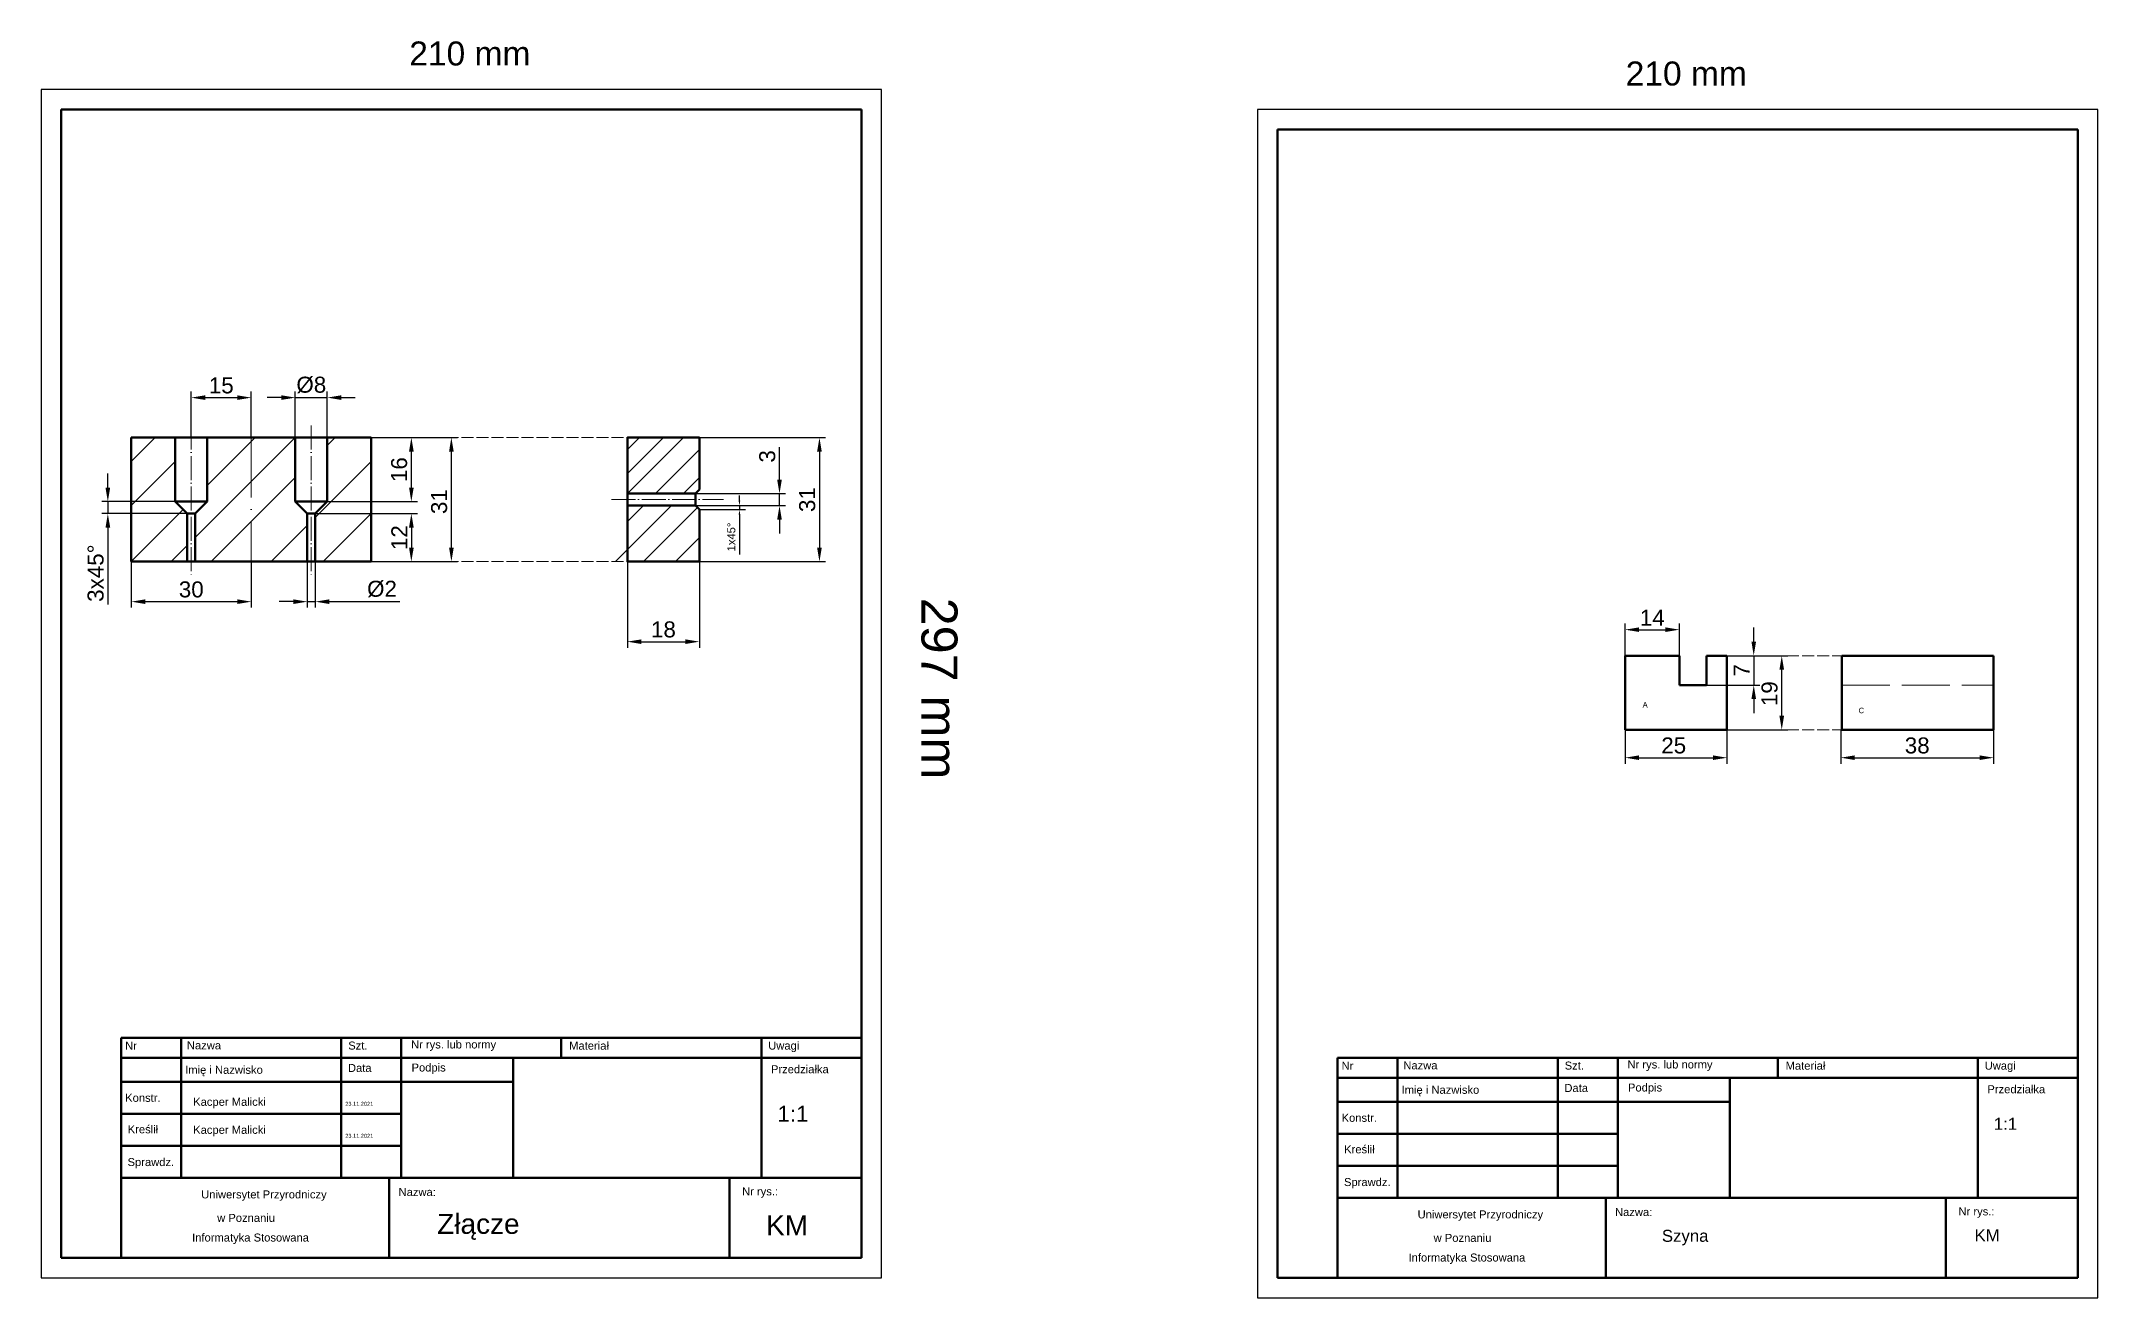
# Model space of a CAD drawing. Header units: millimetres. Extents: x 50 to 1505, y 45 to 808.
# Drawn here: x 50 to 564, y 45 to 359 of the extents above; entities that cross this region are included whole.
import ezdxf

# ---------------------------------------------------------------- set-up
doc = ezdxf.new("R2010")
doc.units = ezdxf.units.MM
doc.linetypes.add('ACAD_ISO02W100', pattern=[15, 12, -3])
doc.linetypes.add('ACAD_ISO04W100', pattern=[30, 24, -3, 0, -3])
for name, color, linetype, lineweight in [('linia cienka', 7, 'Continuous', 18), ('linia gruba', 7, 'Continuous', 50), ('linia kreskowa', 7, 'ACAD_ISO02W100', 18), ('linia obramowania', 7, 'Continuous', 70), ('linia punktowa', 7, 'ACAD_ISO04W100', 18), ('wymiar cienka', 210, 'Continuous', 15)]:
    doc.layers.add(name, color=color, linetype=linetype, lineweight=lineweight)
doc.styles.get("Standard").update_dxf_attribs({"font": 'arial.ttf'})
doc.dimstyles.new('ISO-25', dxfattribs={"dimtxt": 4, "dimasz": 3.5, "dimexe": 1.5, "dimexo": 0, "dimgap": 1, "dimtad": 1, "dimdec": 0, "dimtxsty": 'Standard', "dimcen": 2.5, "dimadec": 0, "dimazin": 0, "dimtfac": 1, "dimtdec": 0, "dimtmove": 0, "dimatfit": 3, "dimfxl": 1, "dimarcsym": 0})
doc.dimstyles.new('Średnica', dxfattribs={"dimtxt": 4, "dimasz": 3.5, "dimexe": 1.5, "dimexo": 0, "dimgap": 1, "dimtad": 1, "dimdec": 0, "dimtxsty": 'Standard', "dimcen": 2.5, "dimadec": 0, "dimazin": 0, "dimtfac": 1, "dimtdec": 0, "dimtmove": 0, "dimatfit": 3, "dimfxl": 1, "dimarcsym": 0})

# ---------------------------------------------------------------- blocks, each defined once
blk = doc.blocks.new('*D5')
at = {"layer": 'Defpoints', "color": 0, "transparency": 16777216}
for p in [(445.86, 186.97), (471.31, 186.97), (471.31, 180)]:
    blk.add_point(p, dxfattribs=at)
at = {"layer": 'wymiar cienka', "color": 0, "lineweight": -2, "transparency": 16777216}
for p, q in [((445.86, 186.97), (445.86, 178.5)), ((471.31, 186.97), (471.31, 178.5)), ((449.36, 180), (467.81, 180))]:
    blk.add_line(p, q, dxfattribs=at)
at = {"layer": 'wymiar cienka', "color": 0, "transparency": 16777216}
for points in [[(449.36, 180.58), (449.36, 179.42), (445.86, 180)], [(467.81, 180.58), (467.81, 179.42), (471.31, 180)]]:
    blk.add_solid(points, dxfattribs=at)
at = {"layer": 'wymiar cienka', "color": 0, "transparency": 16777216, "insert": (458, 183.04), "char_height": 4, "attachment_point": 5}
blk.add_mtext('25', dxfattribs=at)
blk = doc.blocks.new('*D6')
at = {"layer": 'Defpoints', "color": 0, "transparency": 16777216}
for p in [(471.31, 205.5), (485, 205.5), (471.31, 186.97)]:
    blk.add_point(p, dxfattribs=at)
at = {"layer": 'wymiar cienka', "color": 0, "lineweight": -2, "transparency": 16777216}
for p, q in [((471.31, 205.5), (486.5, 205.5)), ((485, 190.47), (485, 202)), ((471.31, 186.97), (486.5, 186.97))]:
    blk.add_line(p, q, dxfattribs=at)
at = {"layer": 'wymiar cienka', "color": 0, "transparency": 16777216}
for points in [[(484.42, 202), (485.58, 202), (485, 205.5)], [(484.42, 190.47), (485.58, 190.47), (485, 186.97)]]:
    blk.add_solid(points, dxfattribs=at)
at = {"layer": 'wymiar cienka', "color": 0, "transparency": 16777216, "insert": (481.96, 196), "char_height": 4, "attachment_point": 5, "rotation": 90}
blk.add_mtext('19', dxfattribs=at)
blk = doc.blocks.new('*D7')
at = {"layer": 'Defpoints', "color": 0, "transparency": 16777216}
for p in [(459.43, 212), (445.86, 205.5), (459.43, 205.5)]:
    blk.add_point(p, dxfattribs=at)
at = {"layer": 'wymiar cienka', "color": 0, "lineweight": -2, "transparency": 16777216}
for p, q in [((445.86, 205.5), (445.86, 213.5)), ((449.36, 212), (455.93, 212)), ((459.43, 205.5), (459.43, 213.5))]:
    blk.add_line(p, q, dxfattribs=at)
at = {"layer": 'wymiar cienka', "color": 0, "transparency": 16777216}
for points in [[(449.36, 212.58), (449.36, 211.42), (445.86, 212)], [(455.93, 212.58), (455.93, 211.42), (459.43, 212)]]:
    blk.add_solid(points, dxfattribs=at)
at = {"layer": 'wymiar cienka', "color": 0, "transparency": 16777216, "insert": (452.65, 215.01), "char_height": 4, "attachment_point": 5}
blk.add_mtext('14', dxfattribs=at)
blk = doc.blocks.new('*D8')
at = {"layer": 'Defpoints', "color": 0, "transparency": 16777216}
for p in [(471.31, 205.5), (466.22, 198.15), (478, 198.15)]:
    blk.add_point(p, dxfattribs=at)
at = {"layer": 'wymiar cienka', "color": 0, "lineweight": -2, "transparency": 16777216}
for p, q in [((478, 209), (478, 212.5)), ((471.31, 205.5), (479.5, 205.5)), ((478, 205.5), (478, 198.15)), ((466.22, 198.15), (479.5, 198.15)), ((478, 194.65), (478, 191.15))]:
    blk.add_line(p, q, dxfattribs=at)
at = {"layer": 'wymiar cienka', "color": 0, "transparency": 16777216}
for points in [[(477.42, 209), (478.58, 209), (478, 205.5)], [(477.42, 194.65), (478.58, 194.65), (478, 198.15)]]:
    blk.add_solid(points, dxfattribs=at)
at = {"layer": 'wymiar cienka', "color": 0, "transparency": 16777216, "insert": (475, 201.83), "char_height": 4, "attachment_point": 5, "rotation": 90}
blk.add_mtext('7', dxfattribs=at)
blk = doc.blocks.new('*D9')
at = {"layer": 'Defpoints', "color": 0, "transparency": 16777216}
for p in [(499.75, 186.97), (537.95, 186.97), (537.95, 180)]:
    blk.add_point(p, dxfattribs=at)
at = {"layer": 'wymiar cienka', "color": 0, "lineweight": -2, "transparency": 16777216}
for p, q in [((499.75, 186.97), (499.75, 178.5)), ((537.95, 186.97), (537.95, 178.5)), ((503.25, 180), (534.45, 180))]:
    blk.add_line(p, q, dxfattribs=at)
at = {"layer": 'wymiar cienka', "color": 0, "transparency": 16777216}
for points in [[(503.25, 180.58), (503.25, 179.42), (499.75, 180)], [(534.45, 180.58), (534.45, 179.42), (537.95, 180)]]:
    blk.add_solid(points, dxfattribs=at)
at = {"layer": 'wymiar cienka', "color": 0, "transparency": 16777216, "insert": (518.85, 183.04), "char_height": 4, "attachment_point": 5}
blk.add_mtext('38', dxfattribs=at)
blk = doc.blocks.new('*D10')
at = {"layer": 'Defpoints', "color": 0, "transparency": 16777216}
for p in [(72.52, 229), (102.52, 229), (102.52, 219)]:
    blk.add_point(p, dxfattribs=at)
at = {"layer": 'wymiar cienka', "color": 0, "lineweight": -2, "transparency": 16777216}
for p, q in [((72.52, 229), (72.52, 217.5)), ((102.52, 229), (102.52, 217.5)), ((76.02, 219), (99.02, 219))]:
    blk.add_line(p, q, dxfattribs=at)
at = {"layer": 'wymiar cienka', "color": 0, "transparency": 16777216}
for points in [[(76.02, 219.58), (76.02, 218.42), (72.52, 219)], [(99.02, 219.58), (99.02, 218.42), (102.52, 219)]]:
    blk.add_solid(points, dxfattribs=at)
at = {"layer": 'wymiar cienka', "color": 0, "transparency": 16777216, "insert": (87.52, 222.04), "char_height": 4, "attachment_point": 5}
blk.add_mtext('30', dxfattribs=at)
blk = doc.blocks.new('*D11')
at = {"layer": 'Defpoints', "color": 0, "transparency": 16777216}
for p in [(132.52, 260), (152.52, 260), (132.52, 229)]:
    blk.add_point(p, dxfattribs=at)
at = {"layer": 'wymiar cienka', "color": 0, "lineweight": -2, "transparency": 16777216}
for p, q in [((132.52, 260), (154.02, 260)), ((152.52, 232.5), (152.52, 256.5)), ((132.52, 229), (154.02, 229))]:
    blk.add_line(p, q, dxfattribs=at)
at = {"layer": 'wymiar cienka', "color": 0, "transparency": 16777216}
for points in [[(151.94, 256.5), (153.11, 256.5), (152.52, 260)], [(151.94, 232.5), (153.11, 232.5), (152.52, 229)]]:
    blk.add_solid(points, dxfattribs=at)
at = {"layer": 'wymiar cienka', "color": 0, "transparency": 16777216, "insert": (149.48, 244), "char_height": 4, "attachment_point": 5, "rotation": 90}
blk.add_mtext('31', dxfattribs=at)
blk = doc.blocks.new('*D27')
at = {"layer": 'Defpoints', "color": 0, "transparency": 16777216}
for p in [(118.52, 241), (132.52, 229), (142.52, 229)]:
    blk.add_point(p, dxfattribs=at)
at = {"layer": 'wymiar cienka', "color": 0, "lineweight": -2, "transparency": 16777216}
for p, q in [((118.52, 241), (144.02, 241)), ((142.52, 237.5), (142.52, 232.5)), ((132.52, 229), (144.02, 229))]:
    blk.add_line(p, q, dxfattribs=at)
at = {"layer": 'wymiar cienka', "color": 0, "transparency": 16777216}
for points in [[(141.94, 237.5), (143.11, 237.5), (142.52, 241)], [(141.94, 232.5), (143.11, 232.5), (142.52, 229)]]:
    blk.add_solid(points, dxfattribs=at)
at = {"layer": 'wymiar cienka', "color": 0, "transparency": 16777216, "insert": (139.52, 235), "char_height": 4, "attachment_point": 5, "rotation": 90}
blk.add_mtext('12', dxfattribs=at)
blk = doc.blocks.new('*D31')
at = {"layer": 'Defpoints', "color": 0, "transparency": 16777216}
for p in [(132.52, 260), (142.52, 260), (121.52, 244)]:
    blk.add_point(p, dxfattribs=at)
at = {"layer": 'wymiar cienka', "color": 0, "lineweight": -2, "transparency": 16777216}
for p, q in [((132.52, 260), (144.02, 260)), ((142.52, 247.5), (142.52, 256.5)), ((121.52, 244), (144.02, 244))]:
    blk.add_line(p, q, dxfattribs=at)
at = {"layer": 'wymiar cienka', "color": 0, "transparency": 16777216}
for points in [[(141.94, 256.5), (143.11, 256.5), (142.52, 260)], [(141.94, 247.5), (143.11, 247.5), (142.52, 244)]]:
    blk.add_solid(points, dxfattribs=at)
at = {"layer": 'wymiar cienka', "color": 0, "transparency": 16777216, "insert": (139.48, 252), "char_height": 4, "attachment_point": 5, "rotation": 90}
blk.add_mtext('16', dxfattribs=at)
blk = doc.blocks.new('*D32')
at = {"layer": 'Defpoints', "color": 0, "transparency": 16777216}
for p in [(121.52, 270), (113.52, 260), (121.52, 260)]:
    blk.add_point(p, dxfattribs=at)
at = {"layer": 'wymiar cienka', "color": 0, "lineweight": -2, "transparency": 16777216}
for p, q in [((110.02, 270), (106.52, 270)), ((113.52, 260), (113.52, 271.5)), ((113.52, 270), (121.52, 270)), ((121.52, 260), (121.52, 271.5)), ((125.02, 270), (128.52, 270))]:
    blk.add_line(p, q, dxfattribs=at)
at = {"layer": 'wymiar cienka', "color": 0, "transparency": 16777216}
for points in [[(110.02, 270.58), (110.02, 269.42), (113.52, 270)], [(125.02, 270.58), (125.02, 269.42), (121.52, 270)]]:
    blk.add_solid(points, dxfattribs=at)
at = {"layer": 'wymiar cienka', "color": 0, "transparency": 16777216, "insert": (117.52, 273.15), "char_height": 4, "attachment_point": 5}
blk.add_mtext('%%c8', dxfattribs=at)
blk = doc.blocks.new('*D33')
at = {"layer": 'Defpoints', "color": 0, "transparency": 16777216}
for p in [(116.52, 229), (118.52, 229), (118.52, 219)]:
    blk.add_point(p, dxfattribs=at)
at = {"layer": 'wymiar cienka', "color": 0, "lineweight": -2, "transparency": 16777216}
for p, q in [((116.52, 229), (116.52, 217.5)), ((118.52, 229), (118.52, 217.5)), ((113.02, 219), (109.52, 219)), ((116.52, 219), (118.52, 219)), ((122.02, 219), (139.66, 219))]:
    blk.add_line(p, q, dxfattribs=at)
at = {"layer": 'wymiar cienka', "color": 0, "transparency": 16777216}
for points in [[(113.02, 219.58), (113.02, 218.42), (116.52, 219)], [(122.02, 219.58), (122.02, 218.42), (118.52, 219)]]:
    blk.add_solid(points, dxfattribs=at)
at = {"layer": 'wymiar cienka', "color": 0, "transparency": 16777216, "insert": (135.19, 222.15), "char_height": 4, "attachment_point": 5}
blk.add_mtext('%%c2', dxfattribs=at)
blk = doc.blocks.new('*D35')
at = {"layer": 'Defpoints', "color": 0, "transparency": 16777216}
for p in [(196.52, 229), (214.52, 229), (214.52, 209)]:
    blk.add_point(p, dxfattribs=at)
at = {"layer": 'wymiar cienka', "color": 0, "lineweight": -2, "transparency": 16777216}
for p, q in [((196.52, 229), (196.52, 207.5)), ((214.52, 229), (214.52, 207.5)), ((200.02, 209), (211.02, 209))]:
    blk.add_line(p, q, dxfattribs=at)
at = {"layer": 'wymiar cienka', "color": 0, "transparency": 16777216}
for points in [[(200.02, 209.58), (200.02, 208.42), (196.52, 209)], [(211.02, 209.58), (211.02, 208.42), (214.52, 209)]]:
    blk.add_solid(points, dxfattribs=at)
at = {"layer": 'wymiar cienka', "color": 0, "transparency": 16777216, "insert": (205.52, 212.04), "char_height": 4, "attachment_point": 5}
blk.add_mtext('18', dxfattribs=at)
blk = doc.blocks.new('*D38')
at = {"layer": 'Defpoints', "color": 0, "transparency": 16777216}
for p in [(213.52, 246), (213.52, 243), (234.52, 246)]:
    blk.add_point(p, dxfattribs=at)
at = {"layer": 'wymiar cienka', "color": 0, "lineweight": -2, "transparency": 16777216}
for p, q in [((234.52, 249.5), (234.52, 257.62)), ((213.52, 246), (236.02, 246)), ((213.52, 243), (236.02, 243)), ((234.52, 243), (234.52, 246)), ((234.52, 239.5), (234.52, 236))]:
    blk.add_line(p, q, dxfattribs=at)
at = {"layer": 'wymiar cienka', "color": 0, "transparency": 16777216}
for points in [[(233.94, 249.5), (235.11, 249.5), (234.52, 246)], [(233.94, 239.5), (235.11, 239.5), (234.52, 243)]]:
    blk.add_solid(points, dxfattribs=at)
at = {"layer": 'wymiar cienka', "color": 0, "transparency": 16777216, "insert": (231.48, 255.31), "char_height": 4, "attachment_point": 5, "rotation": 90}
blk.add_mtext('3', dxfattribs=at)
blk = doc.blocks.new('*D42')
at = {"layer": 'Defpoints', "color": 0, "transparency": 16777216}
for p in [(214.52, 260), (214.52, 229), (244.51, 229)]:
    blk.add_point(p, dxfattribs=at)
at = {"layer": 'wymiar cienka', "color": 0, "lineweight": -2, "transparency": 16777216}
for p, q in [((214.52, 260), (246.01, 260)), ((244.51, 256.5), (244.51, 232.5)), ((214.52, 229), (246.01, 229))]:
    blk.add_line(p, q, dxfattribs=at)
at = {"layer": 'wymiar cienka', "color": 0, "transparency": 16777216}
for points in [[(243.92, 256.5), (245.09, 256.5), (244.51, 260)], [(243.92, 232.5), (245.09, 232.5), (244.51, 229)]]:
    blk.add_solid(points, dxfattribs=at)
at = {"layer": 'wymiar cienka', "color": 0, "transparency": 16777216, "insert": (241.46, 244.5), "char_height": 4, "attachment_point": 5, "rotation": 90}
blk.add_mtext('31', dxfattribs=at)
blk = doc.blocks.new('*D62')
at = {"layer": 'Defpoints', "color": 0, "transparency": 16777216}
for p in [(83.52, 244), (66.67, 241), (86.52, 241)]:
    blk.add_point(p, dxfattribs=at)
at = {"layer": 'wymiar cienka', "color": 0, "lineweight": -2, "transparency": 16777216}
for p, q in [((66.67, 247.5), (66.67, 251)), ((83.52, 244), (65.17, 244)), ((66.67, 244), (66.67, 241)), ((86.52, 241), (65.17, 241)), ((66.67, 237.5), (66.67, 218.25))]:
    blk.add_line(p, q, dxfattribs=at)
at = {"layer": 'wymiar cienka', "color": 0, "transparency": 16777216}
for points in [[(66.09, 247.5), (67.26, 247.5), (66.67, 244)], [(66.09, 237.5), (67.26, 237.5), (66.67, 241)]]:
    blk.add_solid(points, dxfattribs=at)
at = {"layer": 'wymiar cienka', "color": 0, "transparency": 16777216, "insert": (63.63, 226.13), "char_height": 4, "attachment_point": 5, "rotation": 90}
blk.add_mtext('3x45%%D', dxfattribs=at)
blk = doc.blocks.new('*D66')
at = {"layer": 'Defpoints', "color": 0, "transparency": 16777216}
for p in [(213.52, 243), (214.52, 242), (224.52, 242)]:
    blk.add_point(p, dxfattribs=at)
at = {"layer": 'wymiar cienka', "color": 0, "lineweight": -2, "transparency": 16777216}
for p, q in [((213.52, 243), (226.02, 243)), ((214.52, 242), (226.02, 242)), ((224.52, 244.25), (224.52, 245.5)), ((224.52, 243), (224.52, 242)), ((224.52, 240.75), (224.52, 230.81))]:
    blk.add_line(p, q, dxfattribs=at)
at = {"layer": 'wymiar cienka', "color": 0, "transparency": 16777216}
for points in [[(224.31, 244.25), (224.72, 244.25), (224.52, 243)], [(224.31, 240.75), (224.72, 240.75), (224.52, 242)]]:
    blk.add_solid(points, dxfattribs=at)
at = {"layer": 'wymiar cienka', "color": 0, "transparency": 16777216, "insert": (222.49, 235.16), "char_height": 2, "width": 20.1918, "attachment_point": 5, "rotation": 90}
blk.add_mtext('1x45%%D', dxfattribs=at)
blk = doc.blocks.new('*D67')
at = {"layer": 'Defpoints', "color": 0, "transparency": 16777216}
for p in [(102.52, 269.99), (87.52, 260), (102.52, 260)]:
    blk.add_point(p, dxfattribs=at)
at = {"layer": 'wymiar cienka', "color": 0, "lineweight": -2, "transparency": 16777216}
for p, q in [((87.52, 260), (87.52, 271.49)), ((91.02, 269.99), (99.02, 269.99)), ((102.52, 260), (102.52, 271.49))]:
    blk.add_line(p, q, dxfattribs=at)
at = {"layer": 'wymiar cienka', "color": 0, "transparency": 16777216}
for points in [[(91.02, 270.57), (91.02, 269.41), (87.52, 269.99)], [(99.02, 270.57), (99.02, 269.41), (102.52, 269.99)]]:
    blk.add_solid(points, dxfattribs=at)
at = {"layer": 'wymiar cienka', "color": 0, "transparency": 16777216, "insert": (95.02, 273.03), "char_height": 4, "attachment_point": 5}
blk.add_mtext('15', dxfattribs=at)

msp = doc.modelspace()

# ---------------------------------------------------------------- linework, layer by layer
for p, q in [((260, 347), (50, 347)), ((50, 347), (50, 50)), ((260, 340), (260, 347)), ((260, 50), (260, 340)), ((564, 342), (354, 342)), ((354, 342), (354, 45)), ((564, 335), (564, 342)), ((564, 45), (564, 335)), ((50, 50), (260, 50)), ((354, 45), (564, 45))]:
    msp.add_line(p, q)
at = {"layer": 'linia cienka'}
for p, q in [((78.52, 260), (72.52, 254)), ((113.52, 260), (88.52, 235)), ((103.52, 260), (91.52, 248)), ((123.52, 260), (121.52, 258)), ((199.52, 260), (196.52, 257)), ((205.52, 260), (196.52, 251)), ((210.52, 260), (196.52, 246)), ((83.52, 254), (72.52, 243)), ((132.52, 254), (118.52, 240)), ((214.52, 257), (203.52, 246)), ((113.52, 250), (92.52, 229)), ((214.52, 250), (210.52, 246)), ((85.52, 242), (72.52, 229)), ((207.52, 243), (193.52, 229)), ((200.52, 243), (196.52, 239)), ((214.02, 242.5), (200.52, 229)), ((116.52, 238), (107.52, 229)), ((132.52, 241), (120.52, 229)), ((86.52, 233), (82.52, 229)), ((214.52, 235), (208.52, 229)), ((445.86, 205.73), (445.86, 186.97)), ((459.43, 205.5), (445.86, 205.5)), ((459.43, 198.15), (459.43, 205.5)), ((471.31, 205.5), (466.22, 205.5)), ((466.22, 205.5), (466.22, 198.15)), ((471.31, 186.97), (471.31, 205.5)), ((500, 205.5), (500, 186.97)), ((537.95, 205.5), (500, 205.5)), ((537.95, 186.97), (537.95, 205.5)), ((466.22, 198.15), (459.43, 198.15)), ((445.86, 186.97), (471.31, 186.97)), ((500, 186.97), (537.95, 186.97)), ((85, 110), (125, 110)), ((125, 110), (140, 110)), ((140, 110), (180, 110)), ((255, 110), (230, 110)), ((255, 110), (255, 105)), ((85, 105), (85, 105)), ((85, 105), (85, 75)), ((180, 105), (168, 105)), ((168, 105), (180, 105)), ((255, 105), (255, 105)), ((389, 105), (429, 105)), ((429, 105), (444, 105)), ((444, 105), (484, 105)), ((559, 105), (534, 105)), ((559, 105), (559, 100)), ((70, 91), (70, 99)), ((389, 100), (389, 100)), ((389, 100), (389, 70)), ((484, 100), (472, 100)), ((472, 100), (484, 100)), ((559, 100), (559, 100)), ((374, 86), (374, 94)), ((70, 83), (70, 91)), ((70, 75), (70, 83)), ((374, 78), (374, 86)), ((374, 70), (374, 78)), ((70, 55), (70, 75)), ((140, 75), (137, 75)), ((230, 75), (222, 75)), ((374, 50), (374, 70)), ((444, 70), (441, 70)), ((534, 70), (526, 70)), ((255, 55), (70, 55)), ((70, 55), (70, 55)), ((70, 55), (70, 55)), ((559, 50), (374, 50)), ((374, 50), (374, 50)), ((374, 50), (374, 50))]:
    msp.add_line(p, q, dxfattribs=at)
at = {"layer": 'linia gruba'}
for p, q in [((72.52, 260), (132.52, 260)), ((72.52, 260), (72.52, 229)), ((83.52, 255), (83.52, 260)), ((83.52, 260), (83.52, 244)), ((91.52, 260), (91.52, 244)), ((113.52, 260), (113.52, 244)), ((121.52, 255), (121.52, 260)), ((121.52, 260), (121.52, 244)), ((132.52, 260), (132.52, 229)), ((213.52, 246), (214.52, 247)), ((86.52, 241), (83.52, 244)), ((91.52, 244), (83.52, 244)), ((88.52, 241), (91.52, 244)), ((116.52, 241), (113.52, 244)), ((113.52, 244), (121.52, 244)), ((118.52, 241), (121.52, 244)), ((213.52, 246), (196.52, 246)), ((213.52, 243), (196.52, 243)), ((205.52, 246), (213.52, 246)), ((213.52, 246), (213.52, 243)), ((213.52, 243), (214.52, 242)), ((88.52, 241), (86.52, 241)), ((86.52, 241), (86.52, 229)), ((88.52, 241), (88.52, 229)), ((116.52, 241), (118.52, 241)), ((116.52, 241), (116.52, 229)), ((118.52, 241), (118.52, 229)), ((132.52, 229), (72.52, 229)), ((459.43, 205.5), (445.86, 205.5)), ((445.86, 205.5), (445.86, 186.97)), ((459.43, 198.15), (459.43, 205.5)), ((471.31, 205.5), (466.22, 205.5)), ((466.22, 205.5), (466.22, 198.15)), ((471.31, 186.97), (471.31, 205.5)), ((537.95, 205.5), (500, 205.5)), ((500, 205.5), (500, 186.97)), ((537.95, 186.97), (537.95, 205.5)), ((466.22, 198.15), (459.43, 198.15)), ((445.86, 186.97), (471.31, 186.97)), ((500, 186.97), (537.95, 186.97)), ((70, 55), (70, 110)), ((70, 110), (255, 110)), ((85, 75), (85, 110)), ((125, 110), (125, 75)), ((140, 110), (140, 75)), ((180, 105), (180, 110)), ((230, 110), (230, 75)), ((255, 105), (70, 105)), ((70, 105), (85, 105)), ((168, 105), (168, 75)), ((374, 50), (374, 105)), ((374, 105), (559, 105)), ((389, 70), (389, 105)), ((429, 105), (429, 70)), ((444, 105), (444, 70)), ((484, 100), (484, 105)), ((534, 105), (534, 70)), ((70, 99), (140, 99)), ((140, 99), (168, 99)), ((559, 100), (374, 100)), ((374, 100), (389, 100)), ((472, 100), (472, 70)), ((374, 94), (444, 94)), ((444, 94), (472, 94)), ((70, 91), (140, 91)), ((70, 83), (140, 83)), ((374, 86), (444, 86)), ((374, 78), (444, 78)), ((70, 75), (255, 75)), ((137, 75), (137, 55)), ((222, 75), (222, 55)), ((374, 70), (559, 70)), ((441, 70), (441, 50)), ((526, 70), (526, 50))]:
    msp.add_line(p, q, dxfattribs=at)
msp.add_lwpolyline([(214.52, 242), (214.52, 229), (196.52, 229), (196.52, 260), (214.52, 260), (214.52, 247)], dxfattribs=at)
at = {"layer": 'linia kreskowa', "ltscale": 0.25}
for p, q in [((132.52, 260), (204.52, 260)), ((132.52, 229), (208.52, 229)), ((471.31, 205.5), (500, 205.5)), ((471.31, 186.97), (499.75, 186.97))]:
    msp.add_line(p, q, dxfattribs=at)
at = {"layer": 'linia kreskowa'}
msp.add_line((500, 198.15), (537.95, 198.15), dxfattribs=at)
at = {"layer": 'linia obramowania'}
for p, q in [((255, 342), (55, 342)), ((55, 342), (55, 55)), ((255, 55), (255, 342)), ((559, 337), (359, 337)), ((359, 337), (359, 50)), ((559, 50), (559, 337)), ((55, 55), (255, 55)), ((359, 50), (559, 50))]:
    msp.add_line(p, q, dxfattribs=at)
at = {"layer": 'linia punktowa'}
msp.add_line((102.52, 269), (102.52, 218), dxfattribs=at)
at = {"layer": 'linia punktowa', "ltscale": 0.25}
for p, q in [((87.52, 263), (87.52, 225)), ((117.52, 263), (117.52, 225)), ((192.52, 244.5), (220.53, 244.5))]:
    msp.add_line(p, q, dxfattribs=at)

# ---------------------------------------------------------------- texts
at = {"layer": 'linia cienka'}
for s, height, p in [('210 mm', 6, (142, 353)), ('210 mm', 6, (446, 348)), ('A', 1.36, (450.23, 192.54)), ('C', 1.36, (504.22, 191.12)), ('Nr', 2, (71, 107)), ('Nazwa', 2, (86.43, 107.11)), ('Szt.', 2, (126.75, 107.06)), ('Nr rys. lub normy', 2, (142.44, 107.33)), ('Materiał', 2, (181.96, 107.03)), ('Uwagi', 2, (231.71, 107.04)), ('Imię i Nazwisko', 2, (86, 101)), ('Data', 2, (126.68, 101.46)), ('Podpis', 2, (142.57, 101.57)), ('Przedziałka', 2, (232.39, 101.14)), ('Nr', 2, (375, 102)), ('Nazwa', 2, (390.43, 102.11)), ('Szt.', 2, (430.75, 102.06)), ('Nr rys. lub normy', 2, (446.44, 102.33)), ('Materiał', 2, (485.96, 102.03)), ('Uwagi', 2, (535.71, 102.04)), ('Imię i Nazwisko', 2, (390, 96)), ('Data', 2, (430.68, 96.46)), ('Podpis', 2, (446.57, 96.57)), ('Przedziałka', 2, (536.39, 96.14)), ('Konstr.', 2, (71, 94)), ('Kacper Malicki', 2, (88, 93)), ('23.11.2021', 1, (126, 93)), ('1:1', 4, (234, 89)), ('Kreślił', 2, (71.64, 86.13)), ('Kacper Malicki', 2, (88, 86)), ('Konstr.', 2, (375, 89)), ('1:1', 3, (538, 87)), ('23.11.2021', 1, (126, 85)), ('Kreślił', 2, (375.64, 81.13)), ('Sprawdz.', 2, (71.6, 77.94)), ('Uniwersytet Przyrodniczy', 2, (90, 69.86)), ('Nazwa:', 2, (139.33, 70.45)), ('Nr rys.:', 2, (225.17, 70.61)), ('Sprawdz.', 2, (375.6, 72.94)), ('Uniwersytet Przyrodniczy', 2, (394, 64.86)), ('Nazwa:', 2, (443.33, 65.45)), ('Nr rys.:', 2, (529.17, 65.61)), ('w Poznaniu', 2, (94, 64)), ('Złącze', 5, (149, 61)), ('KM', 5, (231.18, 60.63)), ('Szyna', 3, (455.04, 59.01)), ('KM', 3, (533.17, 59.14)), ('Informatyka Stosowana', 2, (87.73, 59.08)), ('w Poznaniu', 2, (398, 59)), ('Informatyka Stosowana', 2, (391.73, 54.08))]:
    msp.add_text(s, height=height, dxfattribs=at).set_placement(p)
msp.add_text('297 mm', height=9, rotation=270, dxfattribs=at).set_placement((270, 220))

# ---------------------------------------------------------------- dimensions: what is measured, and where the dimension line sits
at = {"layer": 'wymiar cienka'}
for base, p1, p2, picture, middle in [((102.52, 269.99), (87.52, 260), (102.52, 260), '*D67', (95.02, 273.03)), ((459.43, 212), (445.86, 205.5), (459.43, 205.5), '*D7', (452.65, 215.01)), ((537.95, 180), (499.75, 186.97), (537.95, 186.97), '*D9', (518.85, 183.04))]:
    dim = msp.add_linear_dim(base=base, p1=p1, p2=p2, dimstyle='ISO-25', dxfattribs=at)
    dim.commit()
    dim.dimension.update_dxf_attribs({"geometry": picture, "text_midpoint": middle})
for base, p1, p2, picture, middle in [((121.52, 270), (113.52, 260), (121.52, 260), '*D32', (117.52, 270)), ((118.52, 219), (116.52, 229), (118.52, 229), '*D33', (135.19, 219))]:
    dim = msp.add_linear_dim(base=base, p1=p1, p2=p2, dimstyle='Średnica', override={"dimpost": '%%c<>'}, dxfattribs=at)
    dim.commit()
    dim.dimension.update_dxf_attribs({"geometry": picture, "text_midpoint": middle, "dimtype": 160})
for base, p1, p2, picture, middle in [((142.52, 260), (121.52, 244), (132.52, 260), '*D31', (142.52, 252)), ((152.52, 260), (132.52, 229), (132.52, 260), '*D11', (152.52, 244)), ((234.52, 246), (213.52, 243), (213.52, 246), '*D38', (234.52, 255.31)), ((244.51, 229), (214.52, 260), (214.52, 229), '*D42', (244.51, 244.5)), ((142.52, 229), (118.52, 241), (132.52, 229), '*D27', (142.52, 235)), ((478, 198.15), (471.31, 205.5), (466.22, 198.15), '*D8', (478, 201.83)), ((485, 205.5), (471.31, 186.97), (471.31, 205.5), '*D6', (485, 196))]:
    dim = msp.add_linear_dim(base=base, p1=p1, p2=p2, angle=90, dimstyle='ISO-25', dxfattribs=at)
    dim.commit()
    dim.dimension.update_dxf_attribs({"geometry": picture, "text_midpoint": middle, "dimtype": 160})
dim = msp.add_linear_dim(base=(66.67, 241), p1=(83.52, 244), p2=(86.52, 241), angle=90, text='3x45%%D', dimstyle='ISO-25', dxfattribs=at)
dim.commit()
dim.dimension.update_dxf_attribs({"geometry": '*D62', "text_midpoint": (66.67, 226.13), "dimtype": 160})
dim = msp.add_linear_dim(base=(224.52, 242), p1=(213.52, 243), p2=(214.52, 242), angle=90, text='1x45%%D', dimstyle='ISO-25', override={"dimtxt": 2, "dimasz": 1.25}, dxfattribs=at)
dim.commit()
dim.dimension.update_dxf_attribs({"geometry": '*D66', "text_midpoint": (222.49, 235.16)})
for base, p1, p2, picture, middle in [((102.52, 219), (72.52, 229), (102.52, 229), '*D10', (87.52, 219)), ((214.52, 209), (196.52, 229), (214.52, 229), '*D35', (205.52, 209)), ((471.31, 180), (445.86, 186.97), (471.31, 186.97), '*D5', (458, 180))]:
    dim = msp.add_linear_dim(base=base, p1=p1, p2=p2, dimstyle='ISO-25', dxfattribs=at)
    dim.commit()
    dim.dimension.update_dxf_attribs({"geometry": picture, "text_midpoint": middle, "dimtype": 160})

doc.saveas('drawing.dxf')
